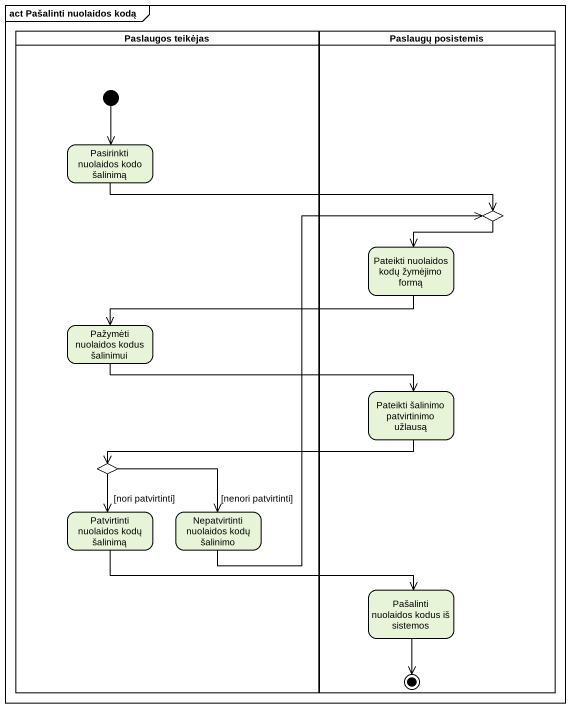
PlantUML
@startuml
mainframe act Pašalinti nuolaidos kodą
hide empty description
state "Paslaugos teikėjas" as Paslaugos_teikėjas <<partition>> {
  state "Pasirinkti nuolaidos kodo šalinimą" as Pasirinkti_nuolaidos_kodo
  state "Pažymėti nuolaidos kodus šalinimui" as Pažymėti_nuolaidos_kodus
  state choice2 <<choice>>
  state "Patvirtinti nuolaidos kodų šalinimą" as Patvirtinti_nuolaidos_kodų
  state "Nepatvirtinti nuolaidos kodų šalinimo" as Nepatvirtinti_nuolaidos
  [*] --> Pasirinkti_nuolaidos_kodo
}
state "Paslaugų posistemis" as Paslaugų_posistemis <<partition>> {
  state choice1 <<choice>>
  state "Pateikti nuolaidos kodų žymėjimo formą" as Pateikti_nuolaidos_kodų
  state "Pateikti šalinimo patvirtinimo užlausą" as Pateikti_šalinimo
  state "Pašalinti nuolaidos kodus iš sistemos" as Pašalinti_nuolaidos_kodus
  Pašalinti_nuolaidos_kodus --> [*]
}
Pasirinkti_nuolaidos_kodo -right-> choice1
choice1 --> Pateikti_nuolaidos_kodų
Pateikti_nuolaidos_kodų -left-> Pažymėti_nuolaidos_kodus
Pažymėti_nuolaidos_kodus -right-> Pateikti_šalinimo
Pateikti_šalinimo -left-> choice2
choice2 --> Patvirtinti_nuolaidos_kodų : [nori patvirtinti]
choice2 -right-> Nepatvirtinti_nuolaidos : [nenori patvirtinti]
Patvirtinti_nuolaidos_kodų -right-> Pašalinti_nuolaidos_kodus
Nepatvirtinti_nuolaidos -up-> choice1
@enduml
